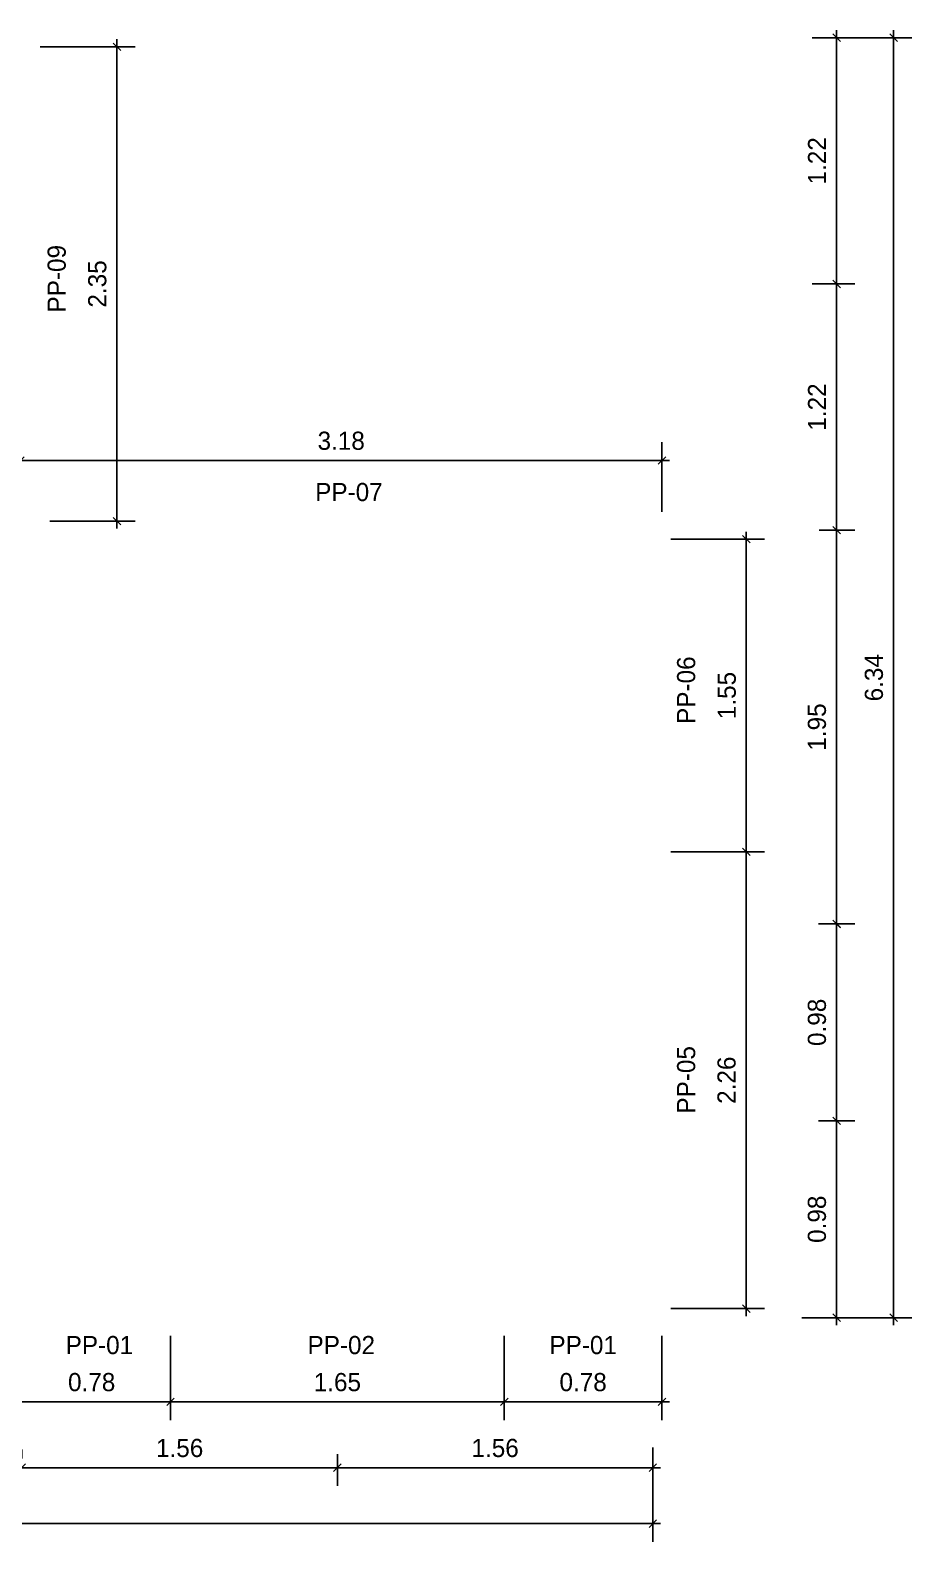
# Model space of a CAD drawing. Header units: millimetres. Extents: x 19443 to 19711, y 4351 to 4752.
# Drawn here: x 19451.18 to 19455.55, y 4514.73 to 4522.21 of the extents above; entities that cross this region are included whole.
import ezdxf

# ---------------------------------------------------------------- set-up
doc = ezdxf.new("R2010")
doc.units = ezdxf.units.MM
doc.layers.add('0 @ 0.5', color=7, linetype='Continuous')
doc.layers.add('TEXTO @ 0.5', color=2, linetype='Continuous')
doc.styles.add('century gothic', font='GOTHIC.TTF')
doc.dimstyles.new('ANOTATIVE 100 SMCONSTRUCCIONES', dxfattribs={"dimscale": 0, "dimtxt": 0.18, "dimasz": 0.15, "dimexe": 0.18, "dimexo": 0.09, "dimgap": 0.1, "dimtad": 1, "dimzin": 0, "dimdsep": 46, "dimtxsty": 'century gothic', "dimblk1": 'FLECHA1', "dimblk2": 'FLECHA1', "dimsah": 1, "dimcen": 0.18, "dimdle": 0.075, "dimclrd": 1, "dimclre": 1, "dimclrt": 2, "dimaunit": 1, "dimadec": 0, "dimazin": 0, "dimtfac": 0.75, "dimtix": 1, "dimtmove": 2, "dimatfit": 3, "dimfxl": 0.09, "dimtvp": 1.5, "dimtfill": 1, "dimtolj": 1, "dimtzin": 0, "dimarcsym": 0})

# ---------------------------------------------------------------- blocks, each defined once
blk = doc.blocks.new('FLECHA1')
at = {"color": 1}
blk.add_line((-1, 0), (0.496, 0), dxfattribs=at)
at = {"color": 4}
blk.add_line((-0.246, -0.248), (0.248, 0.25), dxfattribs=at)
blk = doc.blocks.new('*D34')
at = {"color": 1, "lineweight": -2, "transparency": 16777216}
for p, q in [((19451.1417, 4515.1396), (19451.1417, 4515.1846)), ((19452.7048, 4515.1619), (19452.7048, 4515.0046)), ((19451.2167, 4515.0946), (19452.6298, 4515.0946))]:
    blk.add_line(p, q, dxfattribs=at)
at = {"layer": 'Defpoints', "color": 0, "transparency": 16777216}
for p in [(19452.7048, 4515.2069), (19451.1417, 4515.0946), (19452.7048, 4515.0946)]:
    blk.add_point(p, dxfattribs=at)
at = {"color": 1, "lineweight": -2, "transparency": 16777216, "xscale": 0.075, "yscale": 0.075, "zscale": 0.075, "rotation": 180}
blk.add_blockref('FLECHA1', (19451.1417, 4515.0946), dxfattribs=at)
at = {"color": 1, "lineweight": -2, "transparency": 16777216, "xscale": 0.075, "yscale": 0.075, "zscale": 0.075}
blk.add_blockref('FLECHA1', (19452.7048, 4515.0946), dxfattribs=at)
at = {"color": 2, "transparency": 16777216, "insert": (19451.9233, 4515.1918), "char_height": 0.09, "attachment_point": 5, "style": 'century gothic', "bg_fill": 3, "box_fill_scale": 1.1, "bg_fill_color": 256, "bg_fill_true_color": 13158600, "bg_fill_transparency": 0}
blk.add_mtext('\\A1;1.56', dxfattribs=at)
blk = doc.blocks.new('*D35')
at = {"color": 1, "lineweight": -2, "transparency": 16777216}
for p, q in [((19452.7048, 4515.1619), (19452.7048, 4515.0046)), ((19454.2679, 4515.1944), (19454.2679, 4515.0046)), ((19452.7798, 4515.0946), (19454.1929, 4515.0946))]:
    blk.add_line(p, q, dxfattribs=at)
at = {"layer": 'Defpoints', "color": 0, "transparency": 16777216}
for p in [(19454.2679, 4515.2394), (19452.7048, 4515.2069), (19454.2679, 4515.0946)]:
    blk.add_point(p, dxfattribs=at)
at = {"color": 1, "lineweight": -2, "transparency": 16777216, "xscale": 0.075, "yscale": 0.075, "zscale": 0.075, "rotation": 180}
blk.add_blockref('FLECHA1', (19452.7048, 4515.0946), dxfattribs=at)
at = {"color": 1, "lineweight": -2, "transparency": 16777216, "xscale": 0.075, "yscale": 0.075, "zscale": 0.075}
blk.add_blockref('FLECHA1', (19454.2679, 4515.0946), dxfattribs=at)
at = {"color": 2, "transparency": 16777216, "insert": (19453.4864, 4515.1918), "char_height": 0.09, "attachment_point": 5, "style": 'century gothic', "bg_fill": 3, "box_fill_scale": 1.1, "bg_fill_color": 256, "bg_fill_true_color": 13158600, "bg_fill_transparency": 0}
blk.add_mtext('\\A1;1.56', dxfattribs=at)
blk = doc.blocks.new('*D36')
at = {"color": 1, "lineweight": -2, "transparency": 16777216}
for p, q in [((19454.2679, 4515.1944), (19454.2679, 4514.7279)), ((19444.078, 4515.1341), (19444.078, 4514.7279)), ((19444.153, 4514.8179), (19454.1929, 4514.8179))]:
    blk.add_line(p, q, dxfattribs=at)
at = {"layer": 'Defpoints', "color": 0, "transparency": 16777216}
for p in [(19454.2679, 4515.2394), (19444.078, 4515.1791), (19454.2679, 4514.8179)]:
    blk.add_point(p, dxfattribs=at)
at = {"color": 1, "lineweight": -2, "transparency": 16777216, "xscale": 0.075, "yscale": 0.075, "zscale": 0.075, "rotation": 180}
blk.add_blockref('FLECHA1', (19444.078, 4514.8179), dxfattribs=at)
at = {"color": 1, "lineweight": -2, "transparency": 16777216, "xscale": 0.075, "yscale": 0.075, "zscale": 0.075}
blk.add_blockref('FLECHA1', (19454.2679, 4514.8179), dxfattribs=at)
at = {"color": 2, "transparency": 16777216, "insert": (19449.173, 4514.9151), "char_height": 0.09, "attachment_point": 5, "style": 'century gothic', "bg_fill": 3, "box_fill_scale": 1.1, "bg_fill_color": 256, "bg_fill_true_color": 13158600, "bg_fill_transparency": 0}
blk.add_mtext('\\A1;10.19', dxfattribs=at)
blk = doc.blocks.new('*D40')
at = {"color": 1, "lineweight": -2, "transparency": 16777216}
for p, q in [((19455.0573, 4522.1759), (19455.2686, 4522.1759)), ((19455.1786, 4522.1009), (19455.1786, 4521.0317)), ((19455.0573, 4520.9567), (19455.2686, 4520.9567))]:
    blk.add_line(p, q, dxfattribs=at)
at = {"layer": 'Defpoints', "color": 0, "transparency": 16777216}
for p in [(19455.0123, 4522.1759), (19455.0123, 4520.9567), (19455.1786, 4520.9567)]:
    blk.add_point(p, dxfattribs=at)
at = {"color": 1, "lineweight": -2, "transparency": 16777216, "xscale": 0.075, "yscale": 0.075, "zscale": 0.075}
for p, rotation in [((19455.1786, 4522.1759), 90), ((19455.1786, 4520.9567), 270)]:
    blk.add_blockref('FLECHA1', p, dxfattribs=dict(at, rotation=rotation))
at = {"color": 2, "transparency": 16777216, "insert": (19455.0816, 4521.5663), "char_height": 0.09, "attachment_point": 5, "rotation": 90, "style": 'century gothic', "bg_fill": 3, "box_fill_scale": 1.1, "bg_fill_color": 256, "bg_fill_true_color": 13158600, "bg_fill_transparency": 0}
blk.add_mtext('\\A1;1.22', dxfattribs=at)
blk = doc.blocks.new('*D41')
at = {"color": 1, "lineweight": -2, "transparency": 16777216}
for p, q in [((19455.0573, 4520.9567), (19455.2686, 4520.9567)), ((19455.1786, 4520.8817), (19455.1786, 4519.8125)), ((19455.0923, 4519.7375), (19455.2686, 4519.7375))]:
    blk.add_line(p, q, dxfattribs=at)
at = {"layer": 'Defpoints', "color": 0, "transparency": 16777216}
for p in [(19455.0123, 4520.9567), (19455.0473, 4519.7375), (19455.1786, 4519.7375)]:
    blk.add_point(p, dxfattribs=at)
at = {"color": 1, "lineweight": -2, "transparency": 16777216, "xscale": 0.075, "yscale": 0.075, "zscale": 0.075}
for p, rotation in [((19455.1786, 4520.9567), 90), ((19455.1786, 4519.7375), 270)]:
    blk.add_blockref('FLECHA1', p, dxfattribs=dict(at, rotation=rotation))
at = {"color": 2, "transparency": 16777216, "insert": (19455.0816, 4520.3471), "char_height": 0.09, "attachment_point": 5, "rotation": 90, "style": 'century gothic', "bg_fill": 3, "box_fill_scale": 1.1, "bg_fill_color": 256, "bg_fill_true_color": 13158600, "bg_fill_transparency": 0}
blk.add_mtext('\\A1;1.22', dxfattribs=at)
blk = doc.blocks.new('*D42')
at = {"color": 1, "lineweight": -2, "transparency": 16777216}
for p, q in [((19455.0923, 4519.7375), (19455.2686, 4519.7375)), ((19455.1786, 4519.6625), (19455.1786, 4517.8625)), ((19455.0893, 4517.7875), (19455.2686, 4517.7875))]:
    blk.add_line(p, q, dxfattribs=at)
at = {"layer": 'Defpoints', "color": 0, "transparency": 16777216}
for p in [(19455.0473, 4519.7375), (19455.0443, 4517.7875), (19455.1786, 4517.7875)]:
    blk.add_point(p, dxfattribs=at)
at = {"color": 1, "lineweight": -2, "transparency": 16777216, "xscale": 0.075, "yscale": 0.075, "zscale": 0.075}
for p, rotation in [((19455.1786, 4519.7375), 90), ((19455.1786, 4517.7875), 270)]:
    blk.add_blockref('FLECHA1', p, dxfattribs=dict(at, rotation=rotation))
at = {"color": 2, "transparency": 16777216, "insert": (19455.0813, 4518.7625), "char_height": 0.09, "attachment_point": 5, "rotation": 90, "style": 'century gothic', "bg_fill": 3, "box_fill_scale": 1.1, "bg_fill_color": 256, "bg_fill_true_color": 13158600, "bg_fill_transparency": 0}
blk.add_mtext('\\A1;1.95', dxfattribs=at)
blk = doc.blocks.new('*D37')
at = {"color": 1, "lineweight": -2, "transparency": 16777216}
for p, q in [((19455.0893, 4517.7875), (19455.2686, 4517.7875)), ((19455.1786, 4517.7125), (19455.1786, 4516.8875)), ((19455.0881, 4516.8125), (19455.2686, 4516.8125))]:
    blk.add_line(p, q, dxfattribs=at)
at = {"layer": 'Defpoints', "color": 0, "transparency": 16777216}
for p in [(19455.0443, 4517.7875), (19455.0431, 4516.8125), (19455.1786, 4516.8125)]:
    blk.add_point(p, dxfattribs=at)
at = {"color": 1, "lineweight": -2, "transparency": 16777216, "xscale": 0.075, "yscale": 0.075, "zscale": 0.075}
for p, rotation in [((19455.1786, 4517.7875), 90), ((19455.1786, 4516.8125), 270)]:
    blk.add_blockref('FLECHA1', p, dxfattribs=dict(at, rotation=rotation))
at = {"color": 2, "transparency": 16777216, "insert": (19455.0813, 4517.3), "char_height": 0.09, "attachment_point": 5, "rotation": 90, "style": 'century gothic', "bg_fill": 3, "box_fill_scale": 1.1, "bg_fill_color": 256, "bg_fill_true_color": 13158600, "bg_fill_transparency": 0}
blk.add_mtext('\\A1;0.98', dxfattribs=at)
blk = doc.blocks.new('*D38')
at = {"color": 1, "lineweight": -2, "transparency": 16777216}
for p, q in [((19455.0881, 4516.8125), (19455.2686, 4516.8125)), ((19455.1786, 4516.7375), (19455.1786, 4515.9125)), ((19455.0069, 4515.8375), (19455.2686, 4515.8375))]:
    blk.add_line(p, q, dxfattribs=at)
at = {"layer": 'Defpoints', "color": 0, "transparency": 16777216}
for p in [(19455.0431, 4516.8125), (19454.9619, 4515.8375), (19455.1786, 4515.8375)]:
    blk.add_point(p, dxfattribs=at)
at = {"color": 1, "lineweight": -2, "transparency": 16777216, "xscale": 0.075, "yscale": 0.075, "zscale": 0.075}
for p, rotation in [((19455.1786, 4516.8125), 90), ((19455.1786, 4515.8375), 270)]:
    blk.add_blockref('FLECHA1', p, dxfattribs=dict(at, rotation=rotation))
at = {"color": 2, "transparency": 16777216, "insert": (19455.0813, 4516.325), "char_height": 0.09, "attachment_point": 5, "rotation": 90, "style": 'century gothic', "bg_fill": 3, "box_fill_scale": 1.1, "bg_fill_color": 256, "bg_fill_true_color": 13158600, "bg_fill_transparency": 0}
blk.add_mtext('\\A1;0.98', dxfattribs=at)
blk = doc.blocks.new('*D39')
at = {"color": 1, "lineweight": -2, "transparency": 16777216}
for p, q in [((19455.0573, 4522.1759), (19455.551, 4522.1759)), ((19455.461, 4522.1009), (19455.461, 4515.9125)), ((19455.0573, 4515.8375), (19455.551, 4515.8375))]:
    blk.add_line(p, q, dxfattribs=at)
at = {"layer": 'Defpoints', "color": 0, "transparency": 16777216}
for p in [(19455.0123, 4522.1759), (19455.0123, 4515.8375), (19455.461, 4515.8375)]:
    blk.add_point(p, dxfattribs=at)
at = {"color": 1, "lineweight": -2, "transparency": 16777216, "xscale": 0.075, "yscale": 0.075, "zscale": 0.075}
for p, rotation in [((19455.461, 4522.1759), 90), ((19455.461, 4515.8375), 270)]:
    blk.add_blockref('FLECHA1', p, dxfattribs=dict(at, rotation=rotation))
at = {"color": 2, "transparency": 16777216, "insert": (19455.3637, 4519.0067), "char_height": 0.09, "attachment_point": 5, "rotation": 90, "style": 'century gothic', "bg_fill": 3, "box_fill_scale": 1.1, "bg_fill_color": 256, "bg_fill_true_color": 13158600, "bg_fill_transparency": 0}
blk.add_mtext('\\A1;6.34', dxfattribs=at)
blk = doc.blocks.new('*D48')
at = {"color": 1, "lineweight": -2, "transparency": 16777216}
for p, q in [((19451.0967, 4515.7475), (19451.0967, 4515.3307)), ((19451.8778, 4515.7475), (19451.8778, 4515.3307)), ((19451.1717, 4515.4207), (19451.8028, 4515.4207))]:
    blk.add_line(p, q, dxfattribs=at)
at = {"layer": 'Defpoints', "color": 0, "transparency": 16777216}
for p in [(19451.0967, 4515.7925), (19451.8778, 4515.7925), (19451.8778, 4515.4207)]:
    blk.add_point(p, dxfattribs=at)
at = {"color": 1, "lineweight": -2, "transparency": 16777216, "xscale": 0.075, "yscale": 0.075, "zscale": 0.075, "rotation": 180}
blk.add_blockref('FLECHA1', (19451.0967, 4515.4207), dxfattribs=at)
at = {"color": 1, "lineweight": -2, "transparency": 16777216, "xscale": 0.075, "yscale": 0.075, "zscale": 0.075}
blk.add_blockref('FLECHA1', (19451.8778, 4515.4207), dxfattribs=at)
at = {"color": 2, "transparency": 16777216, "insert": (19451.4873, 4515.518), "char_height": 0.09, "attachment_point": 5, "style": 'century gothic', "bg_fill": 3, "box_fill_scale": 1.1, "bg_fill_color": 256, "bg_fill_true_color": 13158600, "bg_fill_transparency": 0}
blk.add_mtext('\\A1;0.78', dxfattribs=at)
blk = doc.blocks.new('*D49')
at = {"color": 1, "lineweight": -2, "transparency": 16777216}
for p, q in [((19451.8778, 4515.7475), (19451.8778, 4515.3307)), ((19453.5318, 4515.7475), (19453.5318, 4515.3307)), ((19451.9528, 4515.4207), (19453.4568, 4515.4207))]:
    blk.add_line(p, q, dxfattribs=at)
at = {"layer": 'Defpoints', "color": 0, "transparency": 16777216}
for p in [(19451.8778, 4515.7925), (19453.5318, 4515.7925), (19453.5318, 4515.4207)]:
    blk.add_point(p, dxfattribs=at)
at = {"color": 1, "lineweight": -2, "transparency": 16777216, "xscale": 0.075, "yscale": 0.075, "zscale": 0.075, "rotation": 180}
blk.add_blockref('FLECHA1', (19451.8778, 4515.4207), dxfattribs=at)
at = {"color": 1, "lineweight": -2, "transparency": 16777216, "xscale": 0.075, "yscale": 0.075, "zscale": 0.075}
blk.add_blockref('FLECHA1', (19453.5318, 4515.4207), dxfattribs=at)
at = {"color": 2, "transparency": 16777216, "insert": (19452.7048, 4515.518), "char_height": 0.09, "attachment_point": 5, "style": 'century gothic', "bg_fill": 3, "box_fill_scale": 1.1, "bg_fill_color": 256, "bg_fill_true_color": 13158600, "bg_fill_transparency": 0}
blk.add_mtext('\\A1;1.65', dxfattribs=at)
blk = doc.blocks.new('*D50')
at = {"color": 1, "lineweight": -2, "transparency": 16777216}
for p, q in [((19453.5318, 4515.7475), (19453.5318, 4515.3307)), ((19454.3129, 4515.7475), (19454.3129, 4515.3307)), ((19453.6068, 4515.4207), (19454.2379, 4515.4207))]:
    blk.add_line(p, q, dxfattribs=at)
at = {"layer": 'Defpoints', "color": 0, "transparency": 16777216}
for p in [(19453.5318, 4515.7925), (19454.3129, 4515.7925), (19454.3129, 4515.4207)]:
    blk.add_point(p, dxfattribs=at)
at = {"color": 1, "lineweight": -2, "transparency": 16777216, "xscale": 0.075, "yscale": 0.075, "zscale": 0.075, "rotation": 180}
blk.add_blockref('FLECHA1', (19453.5318, 4515.4207), dxfattribs=at)
at = {"color": 1, "lineweight": -2, "transparency": 16777216, "xscale": 0.075, "yscale": 0.075, "zscale": 0.075}
blk.add_blockref('FLECHA1', (19454.3129, 4515.4207), dxfattribs=at)
at = {"color": 2, "transparency": 16777216, "insert": (19453.9224, 4515.518), "char_height": 0.09, "attachment_point": 5, "style": 'century gothic', "bg_fill": 3, "box_fill_scale": 1.1, "bg_fill_color": 256, "bg_fill_true_color": 13158600, "bg_fill_transparency": 0}
blk.add_mtext('\\A1;0.78', dxfattribs=at)
blk = doc.blocks.new('*D55')
at = {"color": 1, "lineweight": -2, "transparency": 16777216}
for p, q in [((19451.1347, 4519.8275), (19451.1347, 4520.1724)), ((19454.3129, 4519.8275), (19454.3129, 4520.1724)), ((19451.2097, 4520.0824), (19454.2379, 4520.0824))]:
    blk.add_line(p, q, dxfattribs=at)
at = {"layer": 'Defpoints', "color": 0, "transparency": 16777216}
for p in [(19454.3129, 4520.0824), (19451.1347, 4519.7825), (19454.3129, 4519.7825)]:
    blk.add_point(p, dxfattribs=at)
at = {"color": 1, "lineweight": -2, "transparency": 16777216, "xscale": 0.075, "yscale": 0.075, "zscale": 0.075, "rotation": 180}
blk.add_blockref('FLECHA1', (19451.1347, 4520.0824), dxfattribs=at)
at = {"color": 1, "lineweight": -2, "transparency": 16777216, "xscale": 0.075, "yscale": 0.075, "zscale": 0.075}
blk.add_blockref('FLECHA1', (19454.3129, 4520.0824), dxfattribs=at)
at = {"color": 2, "transparency": 16777216, "insert": (19452.7238, 4520.1797), "char_height": 0.09, "attachment_point": 5, "style": 'century gothic', "bg_fill": 3, "box_fill_scale": 1.1, "bg_fill_color": 256, "bg_fill_true_color": 13158600, "bg_fill_transparency": 0}
blk.add_mtext('\\A1;3.18', dxfattribs=at)
blk = doc.blocks.new('*D56')
at = {"color": 1, "lineweight": -2, "transparency": 16777216}
for p, q in [((19454.3579, 4519.6925), (19454.8208, 4519.6925)), ((19454.7308, 4518.2195), (19454.7308, 4519.6175)), ((19454.3579, 4518.1445), (19454.8208, 4518.1445))]:
    blk.add_line(p, q, dxfattribs=at)
at = {"layer": 'Defpoints', "color": 0, "transparency": 16777216}
for p in [(19454.3129, 4519.6925), (19454.7308, 4519.6925), (19454.3129, 4518.1445)]:
    blk.add_point(p, dxfattribs=at)
at = {"color": 1, "lineweight": -2, "transparency": 16777216, "xscale": 0.075, "yscale": 0.075, "zscale": 0.075}
for p, rotation in [((19454.7308, 4519.6925), 90), ((19454.7308, 4518.1445), 270)]:
    blk.add_blockref('FLECHA1', p, dxfattribs=dict(at, rotation=rotation))
at = {"color": 2, "transparency": 16777216, "insert": (19454.6347, 4518.9185), "char_height": 0.09, "attachment_point": 5, "rotation": 90, "style": 'century gothic', "bg_fill": 3, "box_fill_scale": 1.1, "bg_fill_color": 256, "bg_fill_true_color": 13158600, "bg_fill_transparency": 0}
blk.add_mtext('\\A1;1.55', dxfattribs=at)
blk = doc.blocks.new('*D57')
at = {"color": 1, "lineweight": -2, "transparency": 16777216}
for p, q in [((19454.3579, 4518.1445), (19454.8208, 4518.1445)), ((19454.7308, 4518.0695), (19454.7308, 4515.9575)), ((19454.3579, 4515.8825), (19454.8208, 4515.8825))]:
    blk.add_line(p, q, dxfattribs=at)
at = {"layer": 'Defpoints', "color": 0, "transparency": 16777216}
for p in [(19454.3129, 4518.1445), (19454.3129, 4515.8825), (19454.7308, 4515.8825)]:
    blk.add_point(p, dxfattribs=at)
at = {"color": 1, "lineweight": -2, "transparency": 16777216, "xscale": 0.075, "yscale": 0.075, "zscale": 0.075}
for p, rotation in [((19454.7308, 4518.1445), 90), ((19454.7308, 4515.8825), 270)]:
    blk.add_blockref('FLECHA1', p, dxfattribs=dict(at, rotation=rotation))
at = {"color": 2, "transparency": 16777216, "insert": (19454.6336, 4517.0135), "char_height": 0.09, "attachment_point": 5, "rotation": 90, "style": 'century gothic', "bg_fill": 3, "box_fill_scale": 1.1, "bg_fill_color": 256, "bg_fill_true_color": 13158600, "bg_fill_transparency": 0}
blk.add_mtext('\\A1;2.26', dxfattribs=at)
blk = doc.blocks.new('*D70')
at = {"color": 1, "lineweight": -2, "transparency": 16777216}
for p, q in [((19451.2317, 4522.1309), (19451.7028, 4522.1309)), ((19451.6128, 4522.0559), (19451.6128, 4519.8575)), ((19451.2793, 4519.7825), (19451.7028, 4519.7825))]:
    blk.add_line(p, q, dxfattribs=at)
at = {"layer": 'Defpoints', "color": 0, "transparency": 16777216}
for p in [(19451.1867, 4522.1309), (19451.2343, 4519.7825), (19451.6128, 4519.7825)]:
    blk.add_point(p, dxfattribs=at)
at = {"color": 1, "lineweight": -2, "transparency": 16777216, "xscale": 0.075, "yscale": 0.075, "zscale": 0.075}
for p, rotation in [((19451.6128, 4522.1309), 90), ((19451.6128, 4519.7825), 270)]:
    blk.add_blockref('FLECHA1', p, dxfattribs=dict(at, rotation=rotation))
at = {"color": 2, "transparency": 16777216, "insert": (19451.5155, 4520.9567), "char_height": 0.09, "attachment_point": 5, "rotation": 90, "style": 'century gothic', "bg_fill": 3, "box_fill_scale": 1.1, "bg_fill_color": 256, "bg_fill_true_color": 13158600, "bg_fill_transparency": 0}
blk.add_mtext('\\A1;2.35', dxfattribs=at)

msp = doc.modelspace()

# ---------------------------------------------------------------- dimensions: what is measured, and where the dimension line sits
at = {"layer": '0 @ 0.5'}
for base, p1, p2, picture, middle in [((19455.1786, 4520.9567), (19455.0123, 4522.1759), (19455.0123, 4520.9567), '*D40', (19455.0816, 4521.5663)), ((19454.7308, 4519.6925), (19454.3129, 4518.1445), (19454.3129, 4519.6925), '*D56', (19454.6347, 4518.9185))]:
    dim = msp.add_linear_dim(base=base, p1=p1, p2=p2, angle=90, dimstyle='ANOTATIVE 100 SMCONSTRUCCIONES', override={"dimscale": 0.5, "dimtix": 1, "dimtofl": 1, "dimtmove": 2, "dimatfit": 3}, dxfattribs=at)
    dim.commit()
    dim.dimension.update_dxf_attribs({"geometry": picture, "text_midpoint": middle})
for base, p1, p2, picture, middle in [((19454.3129, 4520.0824), (19451.1347, 4519.7825), (19454.3129, 4519.7825), '*D55', (19452.7238, 4520.1797)), ((19451.8778, 4515.4207), (19451.0967, 4515.7925), (19451.8778, 4515.7925), '*D48', (19451.4873, 4515.518)), ((19452.7048, 4515.0946), (19451.1417, 4515.0946), (19452.7048, 4515.2069), '*D34', (19451.9233, 4515.1918))]:
    dim = msp.add_linear_dim(base=base, p1=p1, p2=p2, dimstyle='ANOTATIVE 100 SMCONSTRUCCIONES', override={"dimscale": 0.5, "dimtix": 1, "dimtofl": 1, "dimtmove": 2, "dimatfit": 3}, dxfattribs=at)
    dim.commit()
    dim.dimension.update_dxf_attribs({"geometry": picture, "text_midpoint": middle})

# ---------------------------------------------------------------- next in the draw order: texts
at = {"layer": 'TEXTO @ 0.5', "color": 2, "char_height": 0.09, "width": 0.238534, "attachment_point": 1, "style": 'century gothic'}
for s, insert in [('PP-07 ', (19452.5949, 4519.9713)), ('PP-01 ', (19451.3584, 4515.747))]:
    msp.add_mtext(s, dxfattribs=dict(at, insert=insert))
at = {"layer": 'TEXTO @ 0.5', "color": 2, "insert": (19454.479, 4518.7778), "char_height": 0.09, "width": 0.238534, "attachment_point": 7, "rotation": 90, "style": 'century gothic'}
msp.add_mtext('PP-06', dxfattribs=at)

# ---------------------------------------------------------------- next in the draw order: dimensions: what is measured, and where the dimension line sits
at = {"layer": '0 @ 0.5'}
for base, p1, p2, picture, middle in [((19451.6128, 4519.7825), (19451.1867, 4522.1309), (19451.2343, 4519.7825), '*D70', (19451.5155, 4520.9567)), ((19455.1786, 4519.7375), (19455.0123, 4520.9567), (19455.0473, 4519.7375), '*D41', (19455.0816, 4520.3471)), ((19454.7308, 4515.8825), (19454.3129, 4518.1445), (19454.3129, 4515.8825), '*D57', (19454.6336, 4517.0135))]:
    dim = msp.add_linear_dim(base=base, p1=p1, p2=p2, angle=90, dimstyle='ANOTATIVE 100 SMCONSTRUCCIONES', override={"dimscale": 0.5, "dimtix": 1, "dimtofl": 1, "dimtmove": 2, "dimatfit": 3}, dxfattribs=at)
    dim.commit()
    dim.dimension.update_dxf_attribs({"geometry": picture, "text_midpoint": middle})
for base, p1, p2, picture, middle in [((19453.5318, 4515.4207), (19451.8778, 4515.7925), (19453.5318, 4515.7925), '*D49', (19452.7048, 4515.518)), ((19454.2679, 4515.0946), (19452.7048, 4515.2069), (19454.2679, 4515.2394), '*D35', (19453.4864, 4515.1918))]:
    dim = msp.add_linear_dim(base=base, p1=p1, p2=p2, dimstyle='ANOTATIVE 100 SMCONSTRUCCIONES', override={"dimscale": 0.5, "dimtix": 1, "dimtofl": 1, "dimtmove": 2, "dimatfit": 3}, dxfattribs=at)
    dim.commit()
    dim.dimension.update_dxf_attribs({"geometry": picture, "text_midpoint": middle})

# ---------------------------------------------------------------- next in the draw order: texts
at = {"layer": 'TEXTO @ 0.5', "color": 2, "char_height": 0.09, "width": 0.238534, "rotation": 90, "style": 'century gothic'}
for s, insert, attachment_point in [('PP-09 ', (19451.2689, 4520.8153), 1), ('PP-05', (19454.479, 4516.8481), 7)]:
    msp.add_mtext(s, dxfattribs=dict(at, insert=insert, attachment_point=attachment_point))
at = {"layer": 'TEXTO @ 0.5', "color": 2, "insert": (19452.5569, 4515.747), "char_height": 0.09, "width": 0.238534, "attachment_point": 1, "style": 'century gothic'}
msp.add_mtext('PP-02 ', dxfattribs=at)

# ---------------------------------------------------------------- next in the draw order: dimensions: what is measured, and where the dimension line sits
at = {"layer": '0 @ 0.5'}
dim = msp.add_linear_dim(base=(19455.1786, 4517.7875), p1=(19455.0473, 4519.7375), p2=(19455.0443, 4517.7875), angle=90, dimstyle='ANOTATIVE 100 SMCONSTRUCCIONES', override={"dimscale": 0.5, "dimtix": 1, "dimtofl": 1, "dimtmove": 2, "dimatfit": 3}, dxfattribs=at)
dim.commit()
dim.dimension.update_dxf_attribs({"geometry": '*D42', "text_midpoint": (19455.0813, 4518.7625)})
for base, p1, p2, picture, middle in [((19454.3129, 4515.4207), (19453.5318, 4515.7925), (19454.3129, 4515.7925), '*D50', (19453.9224, 4515.518)), ((19454.2679, 4514.8179), (19444.078, 4515.1791), (19454.2679, 4515.2394), '*D36', (19449.173, 4514.9151))]:
    dim = msp.add_linear_dim(base=base, p1=p1, p2=p2, dimstyle='ANOTATIVE 100 SMCONSTRUCCIONES', override={"dimscale": 0.5, "dimtix": 1, "dimtofl": 1, "dimtmove": 2, "dimatfit": 3}, dxfattribs=at)
    dim.commit()
    dim.dimension.update_dxf_attribs({"geometry": picture, "text_midpoint": middle})

# ---------------------------------------------------------------- next in the draw order: texts
at = {"layer": 'TEXTO @ 0.5', "color": 2, "insert": (19453.7555, 4515.747), "char_height": 0.09, "width": 0.238534, "attachment_point": 1, "style": 'century gothic'}
msp.add_mtext('PP-01 ', dxfattribs=at)

# ---------------------------------------------------------------- next in the draw order: dimensions: what is measured, and where the dimension line sits
at = {"layer": '0 @ 0.5'}
dim = msp.add_linear_dim(base=(19455.1785663048, 4516.8125443034), p1=(19455.0443166021, 4517.7875443034), p2=(19455.0431026053, 4516.8125443034), angle=90, dimstyle='ANOTATIVE 100 SMCONSTRUCCIONES', override={"dimscale": 0.5, "dimtix": 1, "dimtofl": 1, "dimtmove": 2, "dimatfit": 3}, dxfattribs=at)
dim.commit()
dim.dimension.update_dxf_attribs({"geometry": '*D37', "text_midpoint": (19455.0813025387, 4517.3000443034)})

# ---------------------------------------------------------------- next in the draw order: dimensions: what is measured, and where the dimension line sits
dim = msp.add_linear_dim(base=(19455.1785663048, 4515.8375443034), p1=(19455.0431026053, 4516.8125443034), p2=(19454.9619278924, 4515.8375443034), angle=90, dimstyle='ANOTATIVE 100 SMCONSTRUCCIONES', override={"dimscale": 0.5, "dimtix": 1, "dimtofl": 1, "dimtmove": 2, "dimatfit": 3}, dxfattribs=at)
dim.commit()
dim.dimension.update_dxf_attribs({"geometry": '*D38', "text_midpoint": (19455.0813025387, 4516.3250443034)})

# ---------------------------------------------------------------- next in the draw order: dimensions: what is measured, and where the dimension line sits
dim = msp.add_linear_dim(base=(19455.461, 4515.8375), p1=(19455.0123, 4522.1759), p2=(19455.0123, 4515.8375), angle=90, dimstyle='ANOTATIVE 100 SMCONSTRUCCIONES', override={"dimscale": 0.5, "dimtix": 1, "dimtofl": 1, "dimtmove": 2, "dimatfit": 3}, dxfattribs=at)
dim.commit()
dim.dimension.update_dxf_attribs({"geometry": '*D39', "text_midpoint": (19455.3637, 4519.0067)})

doc.saveas('drawing.dxf')
